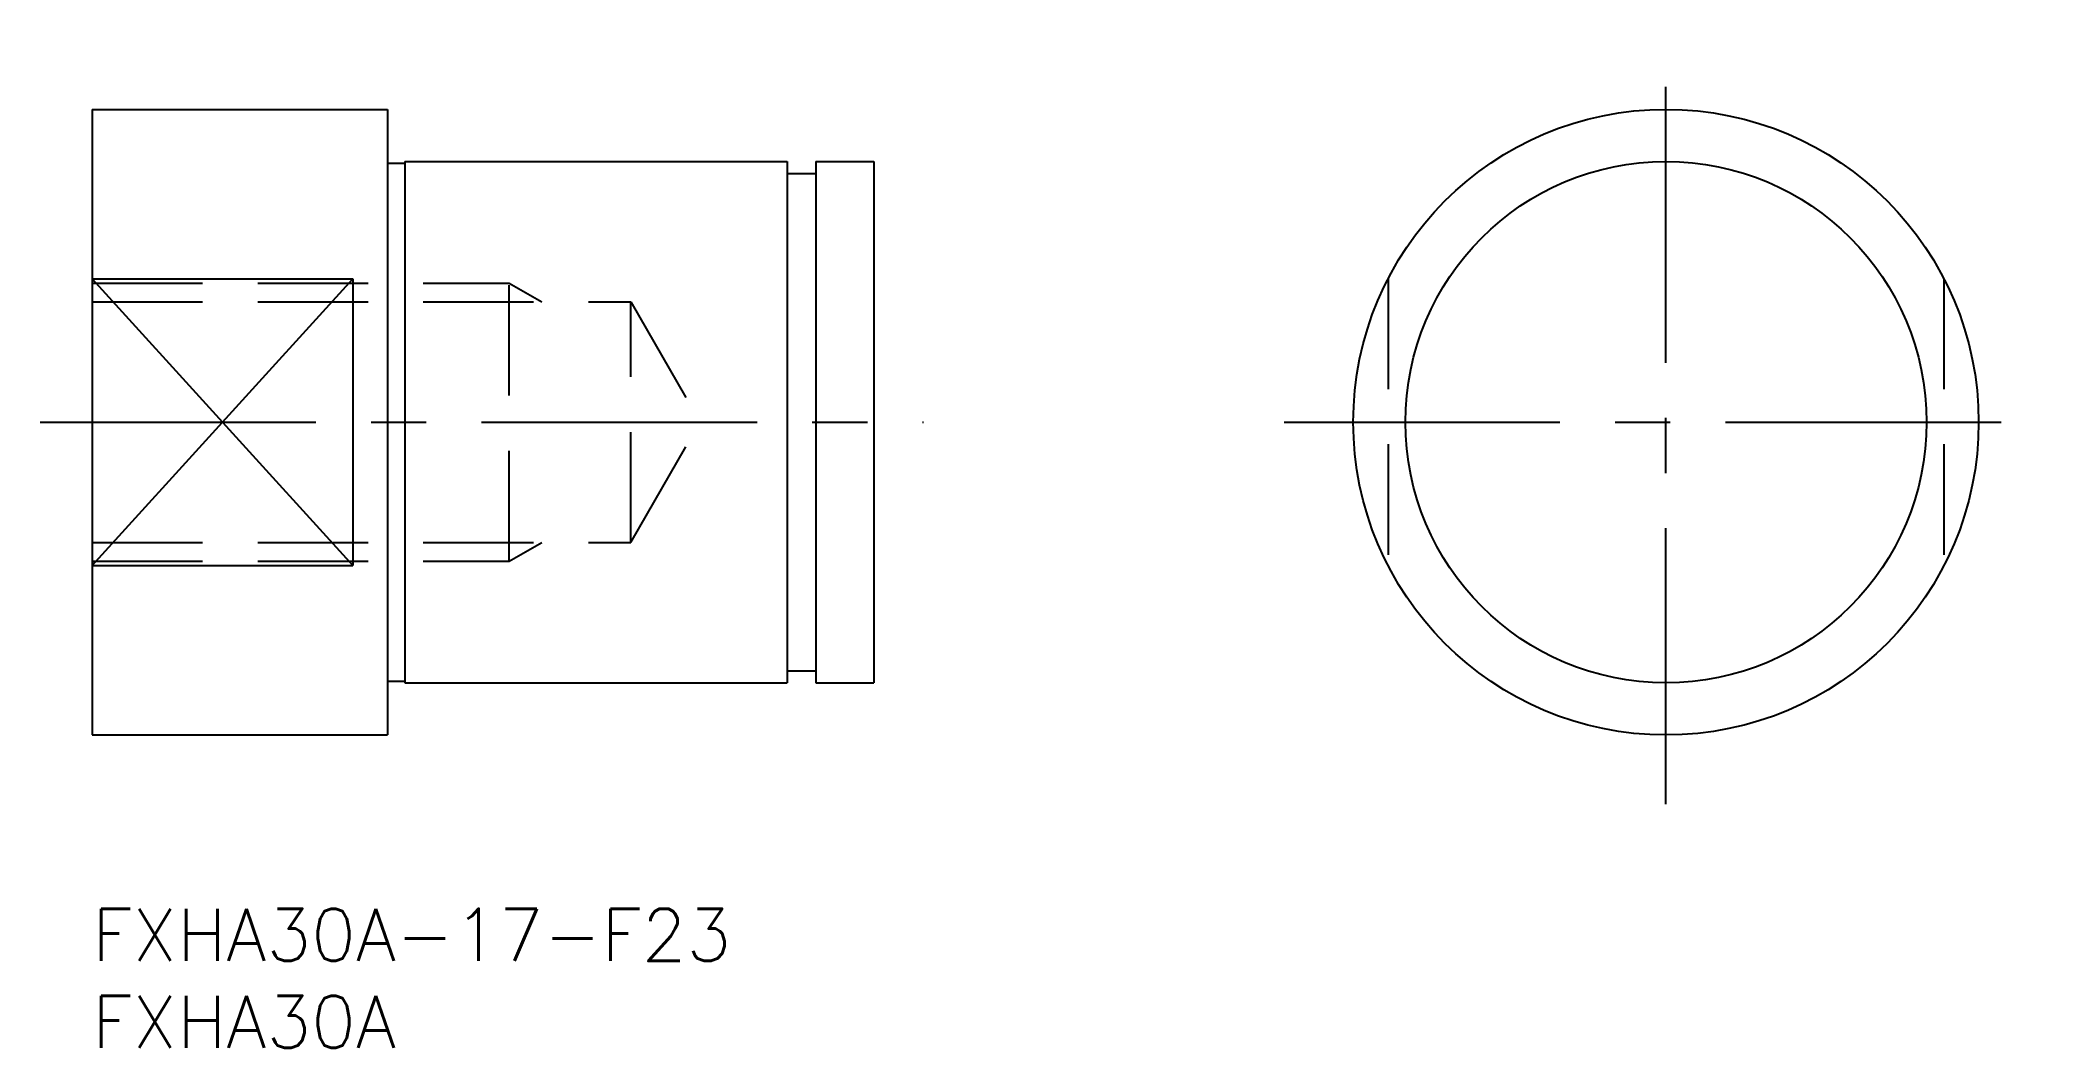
# Model space of a CAD drawing. Extents: x -3 to 113, y -8 to 50.
import ezdxf

# ---------------------------------------------------------------- set-up
doc = ezdxf.new("R2010")
doc.units = 0
doc.header["$LTSCALE"] = 0.5
doc.linetypes.add('CENTER', pattern=[50.8, 31.75, -6.35, 6.35, -6.35])
doc.linetypes.add('DASHED', pattern=[19.05, 12.7, -6.35])
for name, color, linetype in [('MSM_CENTER', 1, 'CENTER'), ('MSM_CONTINUOUS', 7, 'CONTINUOUS'), ('MSM_DASHED', 4, 'DASHED'), ('MSM_NARROW', 5, 'CONTINUOUS'), ('MSM_PART_NUMBER', 7, 'CONTINUOUS')]:
    doc.layers.add(name, color=color, linetype=linetype)
doc.styles.get("Standard").update_dxf_attribs({"font": 'txt.shx', "height": 3, "bigfont": 'bigfont.shx'})

# ---------------------------------------------------------------- blocks, each defined once
blk = doc.blocks.new('*U6')
at = {"layer": 'MSM_PART_NUMBER'}
blk.add_text('FXHA30A-17-F23', height=3, dxfattribs=at).set_placement((0, -3))
blk = doc.blocks.new('*U7')
at = {"layer": 'MSM_PART_NUMBER'}
blk.add_text('FXHA30A', height=3, dxfattribs=at).set_placement((0, -8))

msp = doc.modelspace()

# ---------------------------------------------------------------- linework, layer by layer
at = {"layer": 'MSM_CENTER'}
for p, q in [((90.59, 6.02), (90.59, 49.98)), ((-3, 28), (47.85, 28)), ((68.61, 28), (112.57, 28))]:
    msp.add_line(p, q, dxfattribs=at)
at = {"layer": 'MSM_CONTINUOUS'}
for p, q in [((0, 46), (0, 10)), ((0, 46), (17, 46)), ((17, 46), (17, 10)), ((17, 42.9), (18, 42.9)), ((18, 43), (40, 43)), ((18, 43), (18, 13)), ((40, 43), (40, 13)), ((41.65, 43), (45, 43)), ((41.65, 43), (41.65, 13)), ((45, 43), (45, 13)), ((40, 42.3), (41.65, 42.3)), ((0, 36.25), (15, 36.25)), ((15, 36.25), (15, 19.75)), ((0, 19.75), (15, 19.75)), ((17, 13.1), (18, 13.1)), ((18, 13), (40, 13)), ((40, 13.7), (41.65, 13.7)), ((41.65, 13), (45, 13)), ((0, 10), (17, 10))]:
    msp.add_line(p, q, dxfattribs=at)
for radius in [18, 15]:
    msp.add_circle((90.59, 28), radius, dxfattribs=at)
at = {"layer": 'MSM_DASHED'}
for p, q in [((0, 36), (24, 36)), ((24, 20), (24, 36)), ((24, 36), (25.87, 34.92)), ((74.59, 36.25), (74.59, 19.75)), ((106.59, 36.25), (106.59, 19.75)), ((0, 34.92), (31, 34.92)), ((31, 21.08), (31, 34.92)), ((31, 34.92), (34.99, 28)), ((31, 21.08), (34.99, 28)), ((0, 21.08), (31, 21.08)), ((24, 20), (25.87, 21.08)), ((0, 20), (24, 20))]:
    msp.add_line(p, q, dxfattribs=at)
at = {"layer": 'MSM_NARROW'}
for p, q in [((0, 36.25), (15, 19.75)), ((0, 19.75), (15, 36.25))]:
    msp.add_line(p, q, dxfattribs=at)

# ---------------------------------------------------------------- block references
at = {"layer": 'MSM_CONTINUOUS'}
for name in ['*U6', '*U7']:
    msp.add_blockref(name, (0, 0), dxfattribs=at)

doc.saveas('drawing.dxf')
